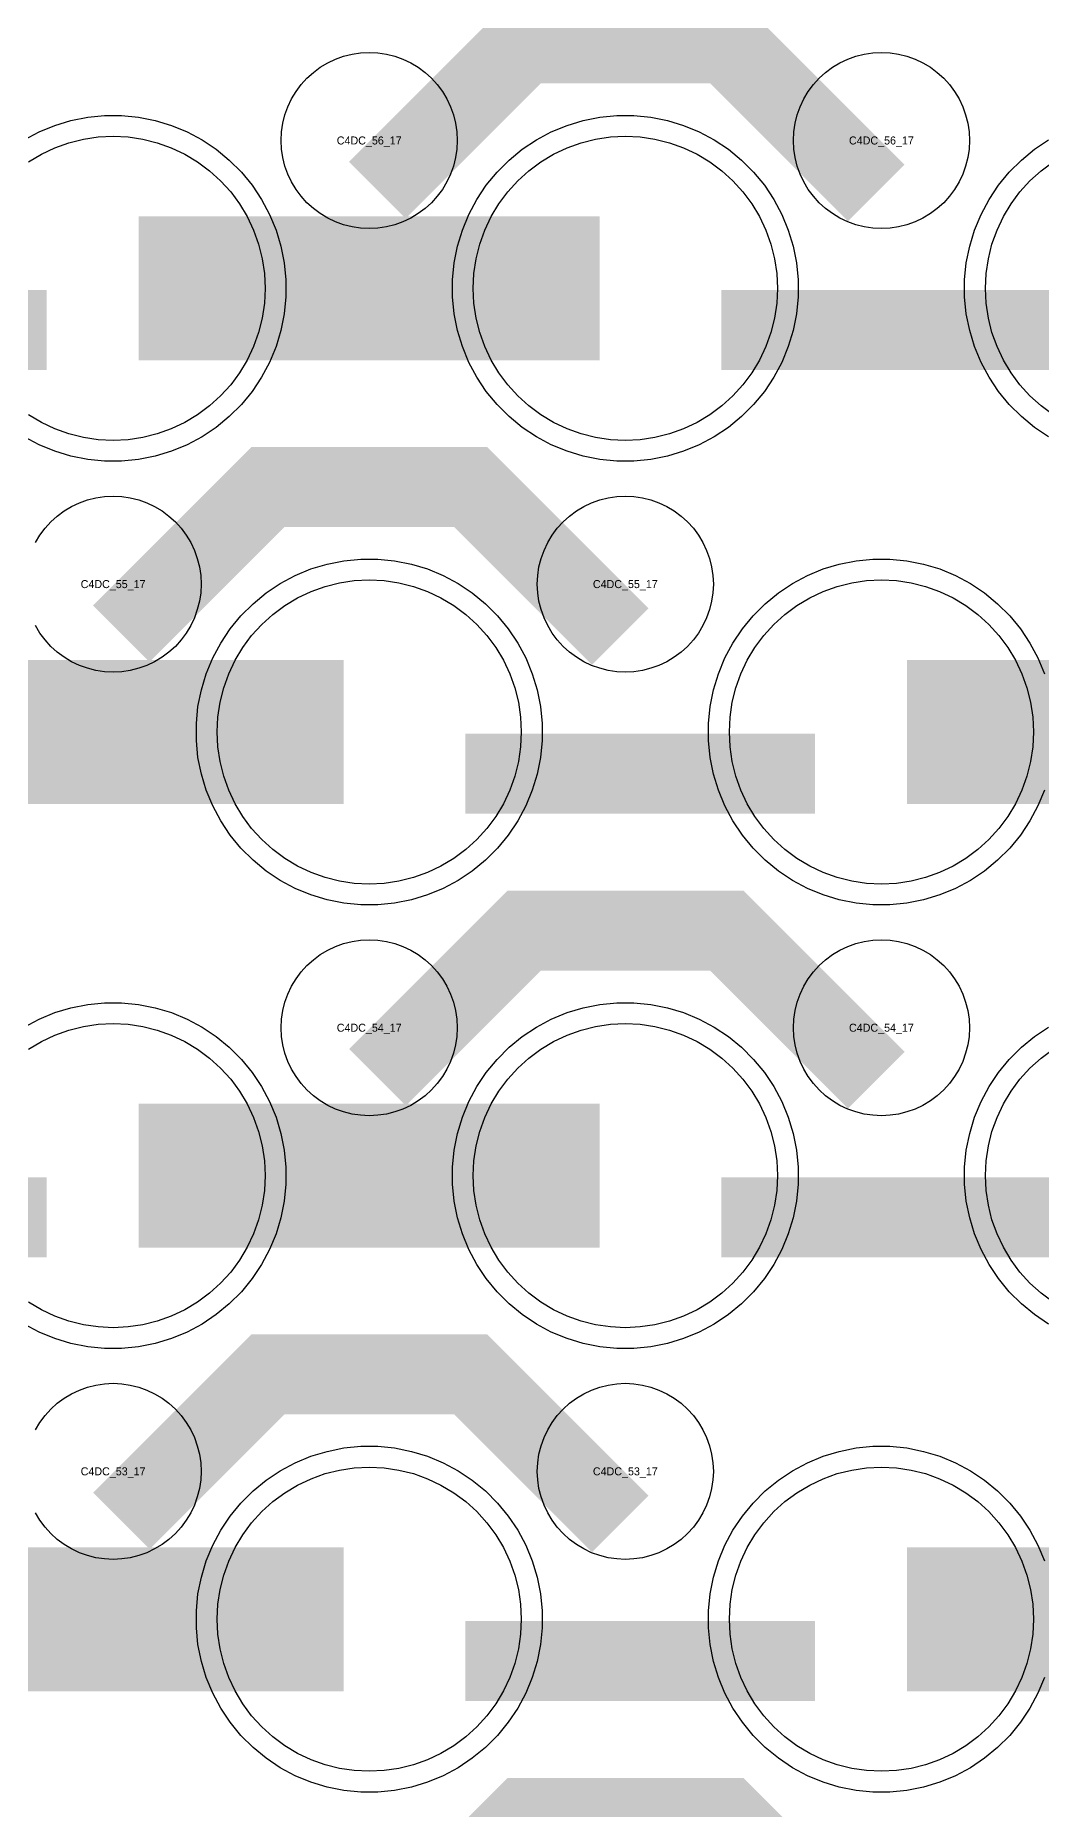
# Model space of a CAD drawing. Extents: x -11880 to 11880, y -14992 to 14992.
# Drawn here: x -6584 to -6270, y -7555 to -7001 of the extents above; entities that cross this region are included whole.
import ezdxf
from ezdxf.enums import TextEntityAlignment as Align

# ---------------------------------------------------------------- set-up
doc = ezdxf.new("R2010")
doc.units = 0
doc.header["$MEASUREMENT"] = 0
for name, color, linetype in [('GDS_775_DT_237', 138, 'CONTINUOUS'), ('RDL1_FS', 34, 'CONTINUOUS'), ('RDL_BS', 160, 'CONTINUOUS')]:
    doc.layers.add(name, color=color, linetype=linetype)

msp = doc.modelspace()

# ---------------------------------------------------------------- linework, layer by layer
at = {"layer": 'RDL1_FS', "color": 240, "true_color": 0xed1f24}
for points in [[(-6586.395, -7040.473), (-6582.395, -7038.075), (-6578.181, -7036.083), (-6573.791, -7034.511), (-6569.268, -7033.379), (-6564.657, -7032.695), (-6560, -7032.466), (-6555.343, -7032.695), (-6550.732, -7033.379), (-6546.209, -7034.511), (-6541.819, -7036.083), (-6537.605, -7038.075), (-6533.605, -7040.473), (-6529.86, -7043.251), (-6526.406, -7046.381), (-6523.276, -7049.835), (-6520.498, -7053.58), (-6518.1, -7057.58), (-6516.108, -7061.794), (-6514.536, -7066.184), (-6513.404, -7070.707), (-6512.72, -7075.318), (-6512.491, -7079.975), (-6512.72, -7084.632), (-6513.404, -7089.243), (-6514.536, -7093.766), (-6516.108, -7098.156), (-6518.1, -7102.37), (-6520.498, -7106.37), (-6523.276, -7110.115), (-6526.406, -7113.569), (-6529.86, -7116.699), (-6533.605, -7119.477), (-6537.605, -7121.875), (-6541.819, -7123.867), (-6546.209, -7125.439), (-6550.732, -7126.571), (-6555.343, -7127.255), (-6560, -7127.484), (-6564.657, -7127.255), (-6569.268, -7126.571), (-6573.791, -7125.439), (-6578.181, -7123.867), (-6582.395, -7121.875), (-6586.395, -7119.477)], [(-6266.395, -7119.477), (-6270.14, -7116.699), (-6273.594, -7113.569), (-6276.724, -7110.115), (-6279.502, -7106.37), (-6281.9, -7102.37), (-6283.892, -7098.156), (-6285.464, -7093.766), (-6286.596, -7089.243), (-6287.28, -7084.632), (-6287.509, -7079.975), (-6287.28, -7075.318), (-6286.596, -7070.707), (-6285.464, -7066.184), (-6283.892, -7061.794), (-6281.9, -7057.58), (-6279.502, -7053.58), (-6276.724, -7049.835), (-6273.594, -7046.381), (-6270.14, -7043.251), (-6266.395, -7040.473)]]:
    msp.add_lwpolyline(points, dxfattribs=at)
for points in [[(-6400, -7127.484), (-6404.657, -7127.255), (-6409.268, -7126.571), (-6413.791, -7125.439), (-6418.181, -7123.867), (-6422.395, -7121.875), (-6426.395, -7119.477), (-6430.14, -7116.699), (-6433.594, -7113.569), (-6436.724, -7110.115), (-6439.502, -7106.37), (-6441.9, -7102.37), (-6443.892, -7098.156), (-6445.464, -7093.766), (-6446.596, -7089.243), (-6447.28, -7084.632), (-6447.509, -7079.975), (-6447.28, -7075.318), (-6446.596, -7070.707), (-6445.464, -7066.184), (-6443.892, -7061.794), (-6441.9, -7057.58), (-6439.502, -7053.58), (-6436.724, -7049.835), (-6433.594, -7046.381), (-6430.14, -7043.251), (-6426.395, -7040.473), (-6422.395, -7038.075), (-6418.181, -7036.083), (-6413.791, -7034.511), (-6409.268, -7033.379), (-6404.657, -7032.695), (-6400, -7032.466), (-6395.343, -7032.695), (-6390.732, -7033.379), (-6386.209, -7034.511), (-6381.819, -7036.083), (-6377.605, -7038.075), (-6373.605, -7040.473), (-6369.86, -7043.251), (-6366.406, -7046.381), (-6363.276, -7049.835), (-6360.498, -7053.58), (-6358.1, -7057.58), (-6356.108, -7061.794), (-6354.536, -7066.184), (-6353.404, -7070.707), (-6352.72, -7075.318), (-6352.491, -7079.975), (-6352.72, -7084.632), (-6353.404, -7089.243), (-6354.536, -7093.766), (-6356.108, -7098.156), (-6358.1, -7102.37), (-6360.498, -7106.37), (-6363.276, -7110.115), (-6366.406, -7113.569), (-6369.86, -7116.699), (-6373.605, -7119.477), (-6377.605, -7121.875), (-6381.819, -7123.867), (-6386.209, -7125.439), (-6390.732, -7126.571), (-6395.343, -7127.255)], [(-6480, -7266.049), (-6484.657, -7265.82), (-6489.268, -7265.136), (-6493.791, -7264.004), (-6498.181, -7262.432), (-6502.395, -7260.44), (-6506.395, -7258.042), (-6510.14, -7255.264), (-6513.594, -7252.134), (-6516.724, -7248.68), (-6519.502, -7244.935), (-6521.9, -7240.935), (-6523.892, -7236.721), (-6525.464, -7232.331), (-6526.596, -7227.808), (-6527.28, -7223.197), (-6527.509, -7218.54), (-6527.28, -7213.883), (-6526.596, -7209.272), (-6525.464, -7204.749), (-6523.892, -7200.359), (-6521.9, -7196.145), (-6519.502, -7192.145), (-6516.724, -7188.4), (-6513.594, -7184.946), (-6510.14, -7181.816), (-6506.395, -7179.038), (-6502.395, -7176.64), (-6498.181, -7174.648), (-6493.791, -7173.076), (-6489.268, -7171.944), (-6484.657, -7171.26), (-6480, -7171.031), (-6475.343, -7171.26), (-6470.732, -7171.944), (-6466.209, -7173.076), (-6461.819, -7174.648), (-6457.605, -7176.64), (-6453.605, -7179.038), (-6449.86, -7181.816), (-6446.406, -7184.946), (-6443.276, -7188.4), (-6440.498, -7192.145), (-6438.1, -7196.145), (-6436.108, -7200.359), (-6434.536, -7204.749), (-6433.404, -7209.272), (-6432.72, -7213.883), (-6432.491, -7218.54), (-6432.72, -7223.197), (-6433.404, -7227.808), (-6434.536, -7232.331), (-6436.108, -7236.721), (-6438.1, -7240.935), (-6440.498, -7244.935), (-6443.276, -7248.68), (-6446.406, -7252.134), (-6449.86, -7255.264), (-6453.605, -7258.042), (-6457.605, -7260.44), (-6461.819, -7262.432), (-6466.209, -7264.004), (-6470.732, -7265.136), (-6475.343, -7265.82)], [(-6320, -7266.049), (-6324.657, -7265.82), (-6329.268, -7265.136), (-6333.791, -7264.004), (-6338.181, -7262.432), (-6342.395, -7260.44), (-6346.395, -7258.042), (-6350.14, -7255.264), (-6353.594, -7252.134), (-6356.724, -7248.68), (-6359.502, -7244.935), (-6361.9, -7240.935), (-6363.892, -7236.721), (-6365.464, -7232.331), (-6366.596, -7227.808), (-6367.28, -7223.197), (-6367.509, -7218.54), (-6367.28, -7213.883), (-6366.596, -7209.272), (-6365.464, -7204.749), (-6363.892, -7200.359), (-6361.9, -7196.145), (-6359.502, -7192.145), (-6356.724, -7188.4), (-6353.594, -7184.946), (-6350.14, -7181.816), (-6346.395, -7179.038), (-6342.395, -7176.64), (-6338.181, -7174.648), (-6333.791, -7173.076), (-6329.268, -7171.944), (-6324.657, -7171.26), (-6320, -7171.031), (-6315.343, -7171.26), (-6310.732, -7171.944), (-6306.209, -7173.076), (-6301.819, -7174.648), (-6297.605, -7176.64), (-6293.605, -7179.038), (-6289.86, -7181.816), (-6286.406, -7184.946), (-6283.276, -7188.4), (-6280.498, -7192.145), (-6278.1, -7196.145), (-6276.108, -7200.359), (-6274.536, -7204.749), (-6273.404, -7209.272), (-6272.72, -7213.883), (-6272.491, -7218.54), (-6272.72, -7223.197), (-6273.404, -7227.808), (-6274.536, -7232.331), (-6276.108, -7236.721), (-6278.1, -7240.935), (-6280.498, -7244.935), (-6283.276, -7248.68), (-6286.406, -7252.134), (-6289.86, -7255.264), (-6293.605, -7258.042), (-6297.605, -7260.44), (-6301.819, -7262.432), (-6306.209, -7264.004), (-6310.732, -7265.136), (-6315.343, -7265.82)]]:
    msp.add_lwpolyline(points, close=True, dxfattribs=at)
for points in [[(-6551.998, -7079.975, 45, 45, 0), (-6479.998, -7079.975, 45, 45, 0)], [(-6479.998, -7079.975, 45, 45, 0), (-6407.998, -7079.975, 45, 45, 0)], [(-6631.998, -7218.54, 45, 45, 0), (-6559.998, -7218.54, 45, 45, 0)], [(-6559.998, -7218.54, 45, 45, 0), (-6487.998, -7218.54, 45, 45, 0)], [(-6311.998, -7218.54, 45, 45, 0), (-6239.998, -7218.54, 45, 45, 0)]]:
    msp.add_lwpolyline(points, format="xyseb", dxfattribs=at)
at = {"layer": 'RDL1_FS'}
for points in [[(-6586.395, -7317.603), (-6582.395, -7315.205), (-6578.181, -7313.213), (-6573.791, -7311.641), (-6569.268, -7310.509), (-6564.657, -7309.825), (-6560, -7309.596), (-6555.343, -7309.825), (-6550.732, -7310.509), (-6546.209, -7311.641), (-6541.819, -7313.213), (-6537.605, -7315.205), (-6533.605, -7317.603), (-6529.86, -7320.381), (-6526.406, -7323.511), (-6523.276, -7326.965), (-6520.498, -7330.71), (-6518.1, -7334.71), (-6516.108, -7338.924), (-6514.536, -7343.314), (-6513.404, -7347.837), (-6512.72, -7352.448), (-6512.491, -7357.105), (-6512.72, -7361.762), (-6513.404, -7366.373), (-6514.536, -7370.896), (-6516.108, -7375.286), (-6518.1, -7379.5), (-6520.498, -7383.5), (-6523.276, -7387.245), (-6526.406, -7390.699), (-6529.86, -7393.829), (-6533.605, -7396.607), (-6537.605, -7399.005), (-6541.819, -7400.997), (-6546.209, -7402.569), (-6550.732, -7403.701), (-6555.343, -7404.385), (-6560, -7404.614), (-6564.657, -7404.385), (-6569.268, -7403.701), (-6573.791, -7402.569), (-6578.181, -7400.997), (-6582.395, -7399.005), (-6586.395, -7396.607)], [(-6266.395, -7396.607), (-6270.14, -7393.829), (-6273.594, -7390.699), (-6276.724, -7387.245), (-6279.502, -7383.5), (-6281.9, -7379.5), (-6283.892, -7375.286), (-6285.464, -7370.896), (-6286.596, -7366.373), (-6287.28, -7361.762), (-6287.509, -7357.105), (-6287.28, -7352.448), (-6286.596, -7347.837), (-6285.464, -7343.314), (-6283.892, -7338.924), (-6281.9, -7334.71), (-6279.502, -7330.71), (-6276.724, -7326.965), (-6273.594, -7323.511), (-6270.14, -7320.381), (-6266.395, -7317.603)]]:
    msp.add_lwpolyline(points, dxfattribs=at)
for points in [[(-6400, -7404.614), (-6404.657, -7404.385), (-6409.268, -7403.701), (-6413.791, -7402.569), (-6418.181, -7400.997), (-6422.395, -7399.005), (-6426.395, -7396.607), (-6430.14, -7393.829), (-6433.594, -7390.699), (-6436.724, -7387.245), (-6439.502, -7383.5), (-6441.9, -7379.5), (-6443.892, -7375.286), (-6445.464, -7370.896), (-6446.596, -7366.373), (-6447.28, -7361.762), (-6447.509, -7357.105), (-6447.28, -7352.448), (-6446.596, -7347.837), (-6445.464, -7343.314), (-6443.892, -7338.924), (-6441.9, -7334.71), (-6439.502, -7330.71), (-6436.724, -7326.965), (-6433.594, -7323.511), (-6430.14, -7320.381), (-6426.395, -7317.603), (-6422.395, -7315.205), (-6418.181, -7313.213), (-6413.791, -7311.641), (-6409.268, -7310.509), (-6404.657, -7309.825), (-6400, -7309.596), (-6395.343, -7309.825), (-6390.732, -7310.509), (-6386.209, -7311.641), (-6381.819, -7313.213), (-6377.605, -7315.205), (-6373.605, -7317.603), (-6369.86, -7320.381), (-6366.406, -7323.511), (-6363.276, -7326.965), (-6360.498, -7330.71), (-6358.1, -7334.71), (-6356.108, -7338.924), (-6354.536, -7343.314), (-6353.404, -7347.837), (-6352.72, -7352.448), (-6352.491, -7357.105), (-6352.72, -7361.762), (-6353.404, -7366.373), (-6354.536, -7370.896), (-6356.108, -7375.286), (-6358.1, -7379.5), (-6360.498, -7383.5), (-6363.276, -7387.245), (-6366.406, -7390.699), (-6369.86, -7393.829), (-6373.605, -7396.607), (-6377.605, -7399.005), (-6381.819, -7400.997), (-6386.209, -7402.569), (-6390.732, -7403.701), (-6395.343, -7404.385)], [(-6480, -7543.179), (-6484.657, -7542.95), (-6489.268, -7542.266), (-6493.791, -7541.134), (-6498.181, -7539.562), (-6502.395, -7537.57), (-6506.395, -7535.172), (-6510.14, -7532.394), (-6513.594, -7529.264), (-6516.724, -7525.81), (-6519.502, -7522.065), (-6521.9, -7518.065), (-6523.892, -7513.851), (-6525.464, -7509.461), (-6526.596, -7504.938), (-6527.28, -7500.327), (-6527.509, -7495.67), (-6527.28, -7491.013), (-6526.596, -7486.402), (-6525.464, -7481.879), (-6523.892, -7477.489), (-6521.9, -7473.275), (-6519.502, -7469.275), (-6516.724, -7465.53), (-6513.594, -7462.076), (-6510.14, -7458.946), (-6506.395, -7456.168), (-6502.395, -7453.77), (-6498.181, -7451.778), (-6493.791, -7450.206), (-6489.268, -7449.074), (-6484.657, -7448.39), (-6480, -7448.161), (-6475.343, -7448.39), (-6470.732, -7449.074), (-6466.209, -7450.206), (-6461.819, -7451.778), (-6457.605, -7453.77), (-6453.605, -7456.168), (-6449.86, -7458.946), (-6446.406, -7462.076), (-6443.276, -7465.53), (-6440.498, -7469.275), (-6438.1, -7473.275), (-6436.108, -7477.489), (-6434.536, -7481.879), (-6433.404, -7486.402), (-6432.72, -7491.013), (-6432.491, -7495.67), (-6432.72, -7500.327), (-6433.404, -7504.938), (-6434.536, -7509.461), (-6436.108, -7513.851), (-6438.1, -7518.065), (-6440.498, -7522.065), (-6443.276, -7525.81), (-6446.406, -7529.264), (-6449.86, -7532.394), (-6453.605, -7535.172), (-6457.605, -7537.57), (-6461.819, -7539.562), (-6466.209, -7541.134), (-6470.732, -7542.266), (-6475.343, -7542.95)], [(-6320, -7543.179), (-6324.657, -7542.95), (-6329.268, -7542.266), (-6333.791, -7541.134), (-6338.181, -7539.562), (-6342.395, -7537.57), (-6346.395, -7535.172), (-6350.14, -7532.394), (-6353.594, -7529.264), (-6356.724, -7525.81), (-6359.502, -7522.065), (-6361.9, -7518.065), (-6363.892, -7513.851), (-6365.464, -7509.461), (-6366.596, -7504.938), (-6367.28, -7500.327), (-6367.509, -7495.67), (-6367.28, -7491.013), (-6366.596, -7486.402), (-6365.464, -7481.879), (-6363.892, -7477.489), (-6361.9, -7473.275), (-6359.502, -7469.275), (-6356.724, -7465.53), (-6353.594, -7462.076), (-6350.14, -7458.946), (-6346.395, -7456.168), (-6342.395, -7453.77), (-6338.181, -7451.778), (-6333.791, -7450.206), (-6329.268, -7449.074), (-6324.657, -7448.39), (-6320, -7448.161), (-6315.343, -7448.39), (-6310.732, -7449.074), (-6306.209, -7450.206), (-6301.819, -7451.778), (-6297.605, -7453.77), (-6293.605, -7456.168), (-6289.86, -7458.946), (-6286.406, -7462.076), (-6283.276, -7465.53), (-6280.498, -7469.275), (-6278.1, -7473.275), (-6276.108, -7477.489), (-6274.536, -7481.879), (-6273.404, -7486.402), (-6272.72, -7491.013), (-6272.491, -7495.67), (-6272.72, -7500.327), (-6273.404, -7504.938), (-6274.536, -7509.461), (-6276.108, -7513.851), (-6278.1, -7518.065), (-6280.498, -7522.065), (-6283.276, -7525.81), (-6286.406, -7529.264), (-6289.86, -7532.394), (-6293.605, -7535.172), (-6297.605, -7537.57), (-6301.819, -7539.562), (-6306.209, -7541.134), (-6310.732, -7542.266), (-6315.343, -7542.95)]]:
    msp.add_lwpolyline(points, close=True, dxfattribs=at)
for points in [[(-6551.998, -7357.105, 45, 45, 0), (-6479.998, -7357.105, 45, 45, 0)], [(-6479.998, -7357.105, 45, 45, 0), (-6407.998, -7357.105, 45, 45, 0)], [(-6631.998, -7495.67, 45, 45, 0), (-6559.998, -7495.67, 45, 45, 0)], [(-6559.998, -7495.67, 45, 45, 0), (-6487.998, -7495.67, 45, 45, 0)], [(-6311.998, -7495.67, 45, 45, 0), (-6239.998, -7495.67, 45, 45, 0)]]:
    msp.add_lwpolyline(points, format="xyseb", dxfattribs=at)
at = {"layer": 'RDL_BS'}
for points in [[(-6477.438, -7049.289, 25, 25, 0), (-6431.623, -7003.474, 25, 25, 0), (-6398.07, -7003.474, 25, 25, 0)], [(-6321.599, -7050.188, 25, 25, 0), (-6368.313, -7003.474, 25, 25, 0), (-6398.071, -7003.474, 25, 25, 0)], [(-6557.438, -7187.854, 25, 25, 0), (-6511.623, -7142.039, 25, 25, 0), (-6478.07, -7142.039, 25, 25, 0)], [(-6401.599, -7188.753, 25, 25, 0), (-6448.313, -7142.039, 25, 25, 0), (-6478.071, -7142.039, 25, 25, 0)], [(-6477.438, -7326.419, 25, 25, 0), (-6431.623, -7280.604, 25, 25, 0), (-6398.07, -7280.604, 25, 25, 0)], [(-6321.599, -7327.318, 25, 25, 0), (-6368.313, -7280.604, 25, 25, 0), (-6398.071, -7280.604, 25, 25, 0)], [(-6689.984, -7370.118, 25, 25, 0), (-6580.719, -7370.118, 25, 25, 0)], [(-6369.984, -7370.118, 25, 25, 0), (-6260.719, -7370.118, 25, 25, 0)], [(-6557.438, -7464.984, 25, 25, 0), (-6511.623, -7419.169, 25, 25, 0), (-6478.07, -7419.169, 25, 25, 0)], [(-6401.599, -7465.883, 25, 25, 0), (-6448.313, -7419.169, 25, 25, 0), (-6478.071, -7419.169, 25, 25, 0)], [(-6449.984, -7508.683, 25, 25, 0), (-6340.719, -7508.683, 25, 25, 0)], [(-6477.438, -7603.549, 25, 25, 0), (-6431.623, -7557.734, 25, 25, 0), (-6398.07, -7557.734, 25, 25, 0)], [(-6321.599, -7604.448, 25, 25, 0), (-6368.313, -7557.734, 25, 25, 0), (-6398.071, -7557.734, 25, 25, 0)]]:
    msp.add_lwpolyline(points, format="xyseb", dxfattribs=at)
for points in [[(-6480, -7061.281), (-6482.693, -7061.149), (-6485.365, -7060.753), (-6487.984, -7060.096), (-6490.519, -7059.189), (-6492.956, -7058.037), (-6495.28, -7056.644), (-6497.443, -7055.041), (-6499.442, -7053.229), (-6501.254, -7051.23), (-6502.857, -7049.067), (-6504.25, -7046.743), (-6505.402, -7044.306), (-6506.309, -7041.771), (-6506.966, -7039.152), (-6507.362, -7036.48), (-6507.494, -7033.787), (-6507.362, -7031.094), (-6506.966, -7028.422), (-6506.309, -7025.803), (-6505.402, -7023.268), (-6504.25, -7020.831), (-6502.857, -7018.507), (-6501.254, -7016.344), (-6499.442, -7014.345), (-6497.443, -7012.533), (-6495.28, -7010.93), (-6492.956, -7009.537), (-6490.519, -7008.385), (-6487.984, -7007.478), (-6485.365, -7006.821), (-6482.693, -7006.425), (-6480, -7006.293), (-6477.307, -7006.425), (-6474.635, -7006.821), (-6472.016, -7007.478), (-6469.481, -7008.385), (-6467.044, -7009.537), (-6464.72, -7010.93), (-6462.557, -7012.533), (-6460.558, -7014.345), (-6458.746, -7016.344), (-6457.143, -7018.507), (-6455.75, -7020.831), (-6454.598, -7023.268), (-6453.691, -7025.803), (-6453.034, -7028.422), (-6452.638, -7031.094), (-6452.506, -7033.787), (-6452.638, -7036.48), (-6453.034, -7039.152), (-6453.691, -7041.771), (-6454.598, -7044.306), (-6455.75, -7046.743), (-6457.143, -7049.067), (-6458.746, -7051.23), (-6460.558, -7053.229), (-6462.557, -7055.041), (-6464.72, -7056.644), (-6467.044, -7058.037), (-6469.481, -7059.189), (-6472.016, -7060.096), (-6474.635, -7060.753), (-6477.307, -7061.149)], [(-6320, -7061.281), (-6322.693, -7061.149), (-6325.365, -7060.753), (-6327.984, -7060.096), (-6330.519, -7059.189), (-6332.956, -7058.037), (-6335.28, -7056.644), (-6337.443, -7055.041), (-6339.442, -7053.229), (-6341.254, -7051.23), (-6342.857, -7049.067), (-6344.25, -7046.743), (-6345.402, -7044.306), (-6346.309, -7041.771), (-6346.966, -7039.152), (-6347.362, -7036.48), (-6347.494, -7033.787), (-6347.362, -7031.094), (-6346.966, -7028.422), (-6346.309, -7025.803), (-6345.402, -7023.268), (-6344.25, -7020.831), (-6342.857, -7018.507), (-6341.254, -7016.344), (-6339.442, -7014.345), (-6337.443, -7012.533), (-6335.28, -7010.93), (-6332.956, -7009.537), (-6330.519, -7008.385), (-6327.984, -7007.478), (-6325.365, -7006.821), (-6322.693, -7006.425), (-6320, -7006.293), (-6317.307, -7006.425), (-6314.635, -7006.821), (-6312.016, -7007.478), (-6309.481, -7008.385), (-6307.044, -7009.537), (-6304.72, -7010.93), (-6302.557, -7012.533), (-6300.558, -7014.345), (-6298.746, -7016.344), (-6297.143, -7018.507), (-6295.75, -7020.831), (-6294.598, -7023.268), (-6293.691, -7025.803), (-6293.034, -7028.422), (-6292.638, -7031.094), (-6292.506, -7033.787), (-6292.638, -7036.48), (-6293.034, -7039.152), (-6293.691, -7041.771), (-6294.598, -7044.306), (-6295.75, -7046.743), (-6297.143, -7049.067), (-6298.746, -7051.23), (-6300.558, -7053.229), (-6302.557, -7055.041), (-6304.72, -7056.644), (-6307.044, -7058.037), (-6309.481, -7059.189), (-6312.016, -7060.096), (-6314.635, -7060.753), (-6317.307, -7061.149)], [(-6400, -7199.846), (-6402.693, -7199.714), (-6405.365, -7199.318), (-6407.984, -7198.661), (-6410.519, -7197.754), (-6412.956, -7196.602), (-6415.28, -7195.209), (-6417.443, -7193.606), (-6419.442, -7191.794), (-6421.254, -7189.795), (-6422.857, -7187.632), (-6424.25, -7185.308), (-6425.402, -7182.871), (-6426.309, -7180.336), (-6426.966, -7177.717), (-6427.362, -7175.045), (-6427.494, -7172.352), (-6427.362, -7169.659), (-6426.966, -7166.987), (-6426.309, -7164.368), (-6425.402, -7161.833), (-6424.25, -7159.396), (-6422.857, -7157.072), (-6421.254, -7154.909), (-6419.442, -7152.91), (-6417.443, -7151.098), (-6415.28, -7149.495), (-6412.956, -7148.102), (-6410.519, -7146.95), (-6407.984, -7146.043), (-6405.365, -7145.386), (-6402.693, -7144.99), (-6400, -7144.858), (-6397.307, -7144.99), (-6394.635, -7145.386), (-6392.016, -7146.043), (-6389.481, -7146.95), (-6387.044, -7148.102), (-6384.72, -7149.495), (-6382.557, -7151.098), (-6380.558, -7152.91), (-6378.746, -7154.909), (-6377.143, -7157.072), (-6375.75, -7159.396), (-6374.598, -7161.833), (-6373.691, -7164.368), (-6373.034, -7166.987), (-6372.638, -7169.659), (-6372.506, -7172.352), (-6372.638, -7175.045), (-6373.034, -7177.717), (-6373.691, -7180.336), (-6374.598, -7182.871), (-6375.75, -7185.308), (-6377.143, -7187.632), (-6378.746, -7189.795), (-6380.558, -7191.794), (-6382.557, -7193.606), (-6384.72, -7195.209), (-6387.044, -7196.602), (-6389.481, -7197.754), (-6392.016, -7198.661), (-6394.635, -7199.318), (-6397.307, -7199.714)], [(-6480, -7338.411), (-6482.693, -7338.279), (-6485.365, -7337.883), (-6487.984, -7337.226), (-6490.519, -7336.319), (-6492.956, -7335.167), (-6495.28, -7333.774), (-6497.443, -7332.171), (-6499.442, -7330.359), (-6501.254, -7328.36), (-6502.857, -7326.197), (-6504.25, -7323.873), (-6505.402, -7321.436), (-6506.309, -7318.901), (-6506.966, -7316.282), (-6507.362, -7313.61), (-6507.494, -7310.917), (-6507.362, -7308.224), (-6506.966, -7305.552), (-6506.309, -7302.933), (-6505.402, -7300.398), (-6504.25, -7297.961), (-6502.857, -7295.637), (-6501.254, -7293.474), (-6499.442, -7291.475), (-6497.443, -7289.663), (-6495.28, -7288.06), (-6492.956, -7286.667), (-6490.519, -7285.515), (-6487.984, -7284.608), (-6485.365, -7283.951), (-6482.693, -7283.555), (-6480, -7283.423), (-6477.307, -7283.555), (-6474.635, -7283.951), (-6472.016, -7284.608), (-6469.481, -7285.515), (-6467.044, -7286.667), (-6464.72, -7288.06), (-6462.557, -7289.663), (-6460.558, -7291.475), (-6458.746, -7293.474), (-6457.143, -7295.637), (-6455.75, -7297.961), (-6454.598, -7300.398), (-6453.691, -7302.933), (-6453.034, -7305.552), (-6452.638, -7308.224), (-6452.506, -7310.917), (-6452.638, -7313.61), (-6453.034, -7316.282), (-6453.691, -7318.901), (-6454.598, -7321.436), (-6455.75, -7323.873), (-6457.143, -7326.197), (-6458.746, -7328.36), (-6460.558, -7330.359), (-6462.557, -7332.171), (-6464.72, -7333.774), (-6467.044, -7335.167), (-6469.481, -7336.319), (-6472.016, -7337.226), (-6474.635, -7337.883), (-6477.307, -7338.279)], [(-6320, -7338.411), (-6322.693, -7338.279), (-6325.365, -7337.883), (-6327.984, -7337.226), (-6330.519, -7336.319), (-6332.956, -7335.167), (-6335.28, -7333.774), (-6337.443, -7332.171), (-6339.442, -7330.359), (-6341.254, -7328.36), (-6342.857, -7326.197), (-6344.25, -7323.873), (-6345.402, -7321.436), (-6346.309, -7318.901), (-6346.966, -7316.282), (-6347.362, -7313.61), (-6347.494, -7310.917), (-6347.362, -7308.224), (-6346.966, -7305.552), (-6346.309, -7302.933), (-6345.402, -7300.398), (-6344.25, -7297.961), (-6342.857, -7295.637), (-6341.254, -7293.474), (-6339.442, -7291.475), (-6337.443, -7289.663), (-6335.28, -7288.06), (-6332.956, -7286.667), (-6330.519, -7285.515), (-6327.984, -7284.608), (-6325.365, -7283.951), (-6322.693, -7283.555), (-6320, -7283.423), (-6317.307, -7283.555), (-6314.635, -7283.951), (-6312.016, -7284.608), (-6309.481, -7285.515), (-6307.044, -7286.667), (-6304.72, -7288.06), (-6302.557, -7289.663), (-6300.558, -7291.475), (-6298.746, -7293.474), (-6297.143, -7295.637), (-6295.75, -7297.961), (-6294.598, -7300.398), (-6293.691, -7302.933), (-6293.034, -7305.552), (-6292.638, -7308.224), (-6292.506, -7310.917), (-6292.638, -7313.61), (-6293.034, -7316.282), (-6293.691, -7318.901), (-6294.598, -7321.436), (-6295.75, -7323.873), (-6297.143, -7326.197), (-6298.746, -7328.36), (-6300.558, -7330.359), (-6302.557, -7332.171), (-6304.72, -7333.774), (-6307.044, -7335.167), (-6309.481, -7336.319), (-6312.016, -7337.226), (-6314.635, -7337.883), (-6317.307, -7338.279)], [(-6402.644, -7411.105), (-6407.938, -7410.588), (-6413.165, -7409.542), (-6418.205, -7408.011), (-6423.115, -7405.98), (-6427.777, -7403.488), (-6432.191, -7400.541), (-6436.292, -7397.179), (-6440.074, -7393.397), (-6443.436, -7389.296), (-6446.383, -7384.882), (-6448.875, -7380.22), (-6450.906, -7375.31), (-6452.437, -7370.27), (-6453.483, -7365.043), (-6454, -7359.749), (-6454, -7354.461), (-6453.483, -7349.167), (-6452.437, -7343.94), (-6450.906, -7338.9), (-6448.875, -7333.99), (-6446.383, -7329.328), (-6443.436, -7324.914), (-6440.074, -7320.813), (-6436.292, -7317.031), (-6432.191, -7313.669), (-6427.777, -7310.722), (-6423.115, -7308.23), (-6418.205, -7306.199), (-6413.165, -7304.668), (-6407.938, -7303.622), (-6402.644, -7303.105), (-6397.356, -7303.105), (-6392.062, -7303.622), (-6386.835, -7304.668), (-6381.795, -7306.199), (-6376.885, -7308.23), (-6372.223, -7310.722), (-6367.809, -7313.669), (-6363.708, -7317.031), (-6359.926, -7320.813), (-6356.564, -7324.914), (-6353.617, -7329.328), (-6351.125, -7333.99), (-6349.094, -7338.9), (-6347.563, -7343.94), (-6346.517, -7349.167), (-6346, -7354.461), (-6346, -7359.749), (-6346.517, -7365.043), (-6347.563, -7370.27), (-6349.094, -7375.31), (-6351.125, -7380.22), (-6353.617, -7384.882), (-6356.564, -7389.296), (-6359.926, -7393.397), (-6363.708, -7397.179), (-6367.809, -7400.541), (-6372.223, -7403.488), (-6376.885, -7405.98), (-6381.795, -7408.011), (-6386.835, -7409.542), (-6392.062, -7410.588), (-6397.356, -7411.105)], [(-6400, -7476.976), (-6402.693, -7476.844), (-6405.365, -7476.448), (-6407.984, -7475.791), (-6410.519, -7474.884), (-6412.956, -7473.732), (-6415.28, -7472.339), (-6417.443, -7470.736), (-6419.442, -7468.924), (-6421.254, -7466.925), (-6422.857, -7464.762), (-6424.25, -7462.438), (-6425.402, -7460.001), (-6426.309, -7457.466), (-6426.966, -7454.847), (-6427.362, -7452.175), (-6427.494, -7449.482), (-6427.362, -7446.789), (-6426.966, -7444.117), (-6426.309, -7441.498), (-6425.402, -7438.963), (-6424.25, -7436.526), (-6422.857, -7434.202), (-6421.254, -7432.039), (-6419.442, -7430.04), (-6417.443, -7428.228), (-6415.28, -7426.625), (-6412.956, -7425.232), (-6410.519, -7424.08), (-6407.984, -7423.173), (-6405.365, -7422.516), (-6402.693, -7422.12), (-6400, -7421.988), (-6397.307, -7422.12), (-6394.635, -7422.516), (-6392.016, -7423.173), (-6389.481, -7424.08), (-6387.044, -7425.232), (-6384.72, -7426.625), (-6382.557, -7428.228), (-6380.558, -7430.04), (-6378.746, -7432.039), (-6377.143, -7434.202), (-6375.75, -7436.526), (-6374.598, -7438.963), (-6373.691, -7441.498), (-6373.034, -7444.117), (-6372.638, -7446.789), (-6372.506, -7449.482), (-6372.638, -7452.175), (-6373.034, -7454.847), (-6373.691, -7457.466), (-6374.598, -7460.001), (-6375.75, -7462.438), (-6377.143, -7464.762), (-6378.746, -7466.925), (-6380.558, -7468.924), (-6382.557, -7470.736), (-6384.72, -7472.339), (-6387.044, -7473.732), (-6389.481, -7474.884), (-6392.016, -7475.791), (-6394.635, -7476.448), (-6397.307, -7476.844)], [(-6482.644, -7549.67), (-6487.938, -7549.153), (-6493.165, -7548.107), (-6498.205, -7546.576), (-6503.115, -7544.545), (-6507.777, -7542.053), (-6512.191, -7539.106), (-6516.292, -7535.744), (-6520.074, -7531.962), (-6523.436, -7527.861), (-6526.383, -7523.447), (-6528.875, -7518.785), (-6530.906, -7513.875), (-6532.437, -7508.835), (-6533.483, -7503.608), (-6534, -7498.314), (-6534, -7493.026), (-6533.483, -7487.732), (-6532.437, -7482.505), (-6530.906, -7477.465), (-6528.875, -7472.555), (-6526.383, -7467.893), (-6523.436, -7463.479), (-6520.074, -7459.378), (-6516.292, -7455.596), (-6512.191, -7452.234), (-6507.777, -7449.287), (-6503.115, -7446.795), (-6498.205, -7444.764), (-6493.165, -7443.233), (-6487.938, -7442.187), (-6482.644, -7441.67), (-6477.356, -7441.67), (-6472.062, -7442.187), (-6466.835, -7443.233), (-6461.795, -7444.764), (-6456.885, -7446.795), (-6452.223, -7449.287), (-6447.809, -7452.234), (-6443.708, -7455.596), (-6439.926, -7459.378), (-6436.564, -7463.479), (-6433.617, -7467.893), (-6431.125, -7472.555), (-6429.094, -7477.465), (-6427.563, -7482.505), (-6426.517, -7487.732), (-6426, -7493.026), (-6426, -7498.314), (-6426.517, -7503.608), (-6427.563, -7508.835), (-6429.094, -7513.875), (-6431.125, -7518.785), (-6433.617, -7523.447), (-6436.564, -7527.861), (-6439.926, -7531.962), (-6443.708, -7535.744), (-6447.809, -7539.106), (-6452.223, -7542.053), (-6456.885, -7544.545), (-6461.795, -7546.576), (-6466.835, -7548.107), (-6472.062, -7549.153), (-6477.356, -7549.67)]]:
    msp.add_lwpolyline(points, close=True, dxfattribs=at)
at = {"layer": 'RDL_BS', "color": 240, "true_color": 0xed1f24}
for points in [[(-6587.777, -7033.592), (-6583.115, -7031.1), (-6578.205, -7029.069), (-6573.165, -7027.538), (-6567.938, -7026.492), (-6562.644, -7025.975), (-6557.356, -7025.975), (-6552.062, -7026.492), (-6546.835, -7027.538), (-6541.795, -7029.069), (-6536.885, -7031.1), (-6532.223, -7033.592), (-6527.809, -7036.539), (-6523.708, -7039.901), (-6519.926, -7043.683), (-6516.564, -7047.784), (-6513.617, -7052.198), (-6511.125, -7056.86), (-6509.094, -7061.77), (-6507.563, -7066.81), (-6506.517, -7072.037), (-6506, -7077.331), (-6506, -7082.619), (-6506.517, -7087.913), (-6507.563, -7093.14), (-6509.094, -7098.18), (-6511.125, -7103.09), (-6513.617, -7107.752), (-6516.564, -7112.166), (-6519.926, -7116.267), (-6523.708, -7120.049), (-6527.809, -7123.411), (-6532.223, -7126.358), (-6536.885, -7128.85), (-6541.795, -7130.881), (-6546.835, -7132.412), (-6552.062, -7133.458), (-6557.356, -7133.975), (-6562.644, -7133.975), (-6567.938, -7133.458), (-6573.165, -7132.412), (-6578.205, -7130.881), (-6583.115, -7128.85), (-6587.777, -7126.358)], [(-6267.777, -7126.358), (-6272.191, -7123.411), (-6276.292, -7120.049), (-6280.074, -7116.267), (-6283.436, -7112.166), (-6286.383, -7107.752), (-6288.875, -7103.09), (-6290.906, -7098.18), (-6292.437, -7093.14), (-6293.483, -7087.913), (-6294, -7082.619), (-6294, -7077.331), (-6293.483, -7072.037), (-6292.437, -7066.81), (-6290.906, -7061.77), (-6288.875, -7056.86), (-6286.383, -7052.198), (-6283.436, -7047.784), (-6280.074, -7043.683), (-6276.292, -7039.901), (-6272.191, -7036.539), (-6267.777, -7033.592)], [(-6269.094, -7236.745), (-6271.125, -7241.655), (-6273.617, -7246.317), (-6276.564, -7250.731), (-6279.926, -7254.832), (-6283.708, -7258.614), (-6287.809, -7261.976), (-6292.223, -7264.923), (-6296.885, -7267.415), (-6301.795, -7269.446), (-6306.835, -7270.977), (-6312.062, -7272.023), (-6317.356, -7272.54), (-6322.644, -7272.54), (-6327.938, -7272.023), (-6333.165, -7270.977), (-6338.205, -7269.446), (-6343.115, -7267.415), (-6347.777, -7264.923), (-6352.191, -7261.976), (-6356.292, -7258.614), (-6360.074, -7254.832), (-6363.436, -7250.731), (-6366.383, -7246.317), (-6368.875, -7241.655), (-6370.906, -7236.745), (-6372.437, -7231.705), (-6373.483, -7226.478), (-6374, -7221.184), (-6374, -7215.896), (-6373.483, -7210.602), (-6372.437, -7205.375), (-6370.906, -7200.335), (-6368.875, -7195.425), (-6366.383, -7190.763), (-6363.436, -7186.349), (-6360.074, -7182.248), (-6356.292, -7178.466), (-6352.191, -7175.104), (-6347.777, -7172.157), (-6343.115, -7169.665), (-6338.205, -7167.634), (-6333.165, -7166.103), (-6327.938, -7165.057), (-6322.644, -7164.54), (-6317.356, -7164.54), (-6312.062, -7165.057), (-6306.835, -7166.103), (-6301.795, -7167.634), (-6296.885, -7169.665), (-6292.223, -7172.157), (-6287.809, -7175.104), (-6283.708, -7178.466), (-6279.926, -7182.248), (-6276.564, -7186.349), (-6273.617, -7190.763), (-6271.125, -7195.425), (-6269.094, -7200.335)]]:
    msp.add_lwpolyline(points, dxfattribs=at)
for points in [[(-6402.644, -7133.975), (-6407.938, -7133.458), (-6413.165, -7132.412), (-6418.205, -7130.881), (-6423.115, -7128.85), (-6427.777, -7126.358), (-6432.191, -7123.411), (-6436.292, -7120.049), (-6440.074, -7116.267), (-6443.436, -7112.166), (-6446.383, -7107.752), (-6448.875, -7103.09), (-6450.906, -7098.18), (-6452.437, -7093.14), (-6453.483, -7087.913), (-6454, -7082.619), (-6454, -7077.331), (-6453.483, -7072.037), (-6452.437, -7066.81), (-6450.906, -7061.77), (-6448.875, -7056.86), (-6446.383, -7052.198), (-6443.436, -7047.784), (-6440.074, -7043.683), (-6436.292, -7039.901), (-6432.191, -7036.539), (-6427.777, -7033.592), (-6423.115, -7031.1), (-6418.205, -7029.069), (-6413.165, -7027.538), (-6407.938, -7026.492), (-6402.644, -7025.975), (-6397.356, -7025.975), (-6392.062, -7026.492), (-6386.835, -7027.538), (-6381.795, -7029.069), (-6376.885, -7031.1), (-6372.223, -7033.592), (-6367.809, -7036.539), (-6363.708, -7039.901), (-6359.926, -7043.683), (-6356.564, -7047.784), (-6353.617, -7052.198), (-6351.125, -7056.86), (-6349.094, -7061.77), (-6347.563, -7066.81), (-6346.517, -7072.037), (-6346, -7077.331), (-6346, -7082.619), (-6346.517, -7087.913), (-6347.563, -7093.14), (-6349.094, -7098.18), (-6351.125, -7103.09), (-6353.617, -7107.752), (-6356.564, -7112.166), (-6359.926, -7116.267), (-6363.708, -7120.049), (-6367.809, -7123.411), (-6372.223, -7126.358), (-6376.885, -7128.85), (-6381.795, -7130.881), (-6386.835, -7132.412), (-6392.062, -7133.458), (-6397.356, -7133.975)], [(-6482.644, -7272.54), (-6487.938, -7272.023), (-6493.165, -7270.977), (-6498.205, -7269.446), (-6503.115, -7267.415), (-6507.777, -7264.923), (-6512.191, -7261.976), (-6516.292, -7258.614), (-6520.074, -7254.832), (-6523.436, -7250.731), (-6526.383, -7246.317), (-6528.875, -7241.655), (-6530.906, -7236.745), (-6532.437, -7231.705), (-6533.483, -7226.478), (-6534, -7221.184), (-6534, -7215.896), (-6533.483, -7210.602), (-6532.437, -7205.375), (-6530.906, -7200.335), (-6528.875, -7195.425), (-6526.383, -7190.763), (-6523.436, -7186.349), (-6520.074, -7182.248), (-6516.292, -7178.466), (-6512.191, -7175.104), (-6507.777, -7172.157), (-6503.115, -7169.665), (-6498.205, -7167.634), (-6493.165, -7166.103), (-6487.938, -7165.057), (-6482.644, -7164.54), (-6477.356, -7164.54), (-6472.062, -7165.057), (-6466.835, -7166.103), (-6461.795, -7167.634), (-6456.885, -7169.665), (-6452.223, -7172.157), (-6447.809, -7175.104), (-6443.708, -7178.466), (-6439.926, -7182.248), (-6436.564, -7186.349), (-6433.617, -7190.763), (-6431.125, -7195.425), (-6429.094, -7200.335), (-6427.563, -7205.375), (-6426.517, -7210.602), (-6426, -7215.896), (-6426, -7221.184), (-6426.517, -7226.478), (-6427.563, -7231.705), (-6429.094, -7236.745), (-6431.125, -7241.655), (-6433.617, -7246.317), (-6436.564, -7250.731), (-6439.926, -7254.832), (-6443.708, -7258.614), (-6447.809, -7261.976), (-6452.223, -7264.923), (-6456.885, -7267.415), (-6461.795, -7269.446), (-6466.835, -7270.977), (-6472.062, -7272.023), (-6477.356, -7272.54)]]:
    msp.add_lwpolyline(points, close=True, dxfattribs=at)
for points in [[(-6689.984, -7092.988, 25, 25, 0), (-6580.719, -7092.988, 25, 25, 0)], [(-6369.984, -7092.988, 25, 25, 0), (-6260.719, -7092.988, 25, 25, 0)], [(-6449.984, -7231.553, 25, 25, 0), (-6340.719, -7231.553, 25, 25, 0)]]:
    msp.add_lwpolyline(points, format="xyseb", dxfattribs=at)
at = {"layer": 'RDL_BS'}
for points in [[(-6584.25, -7159.396), (-6582.857, -7157.072), (-6581.254, -7154.909), (-6579.442, -7152.91), (-6577.443, -7151.098), (-6575.28, -7149.495), (-6572.956, -7148.102), (-6570.519, -7146.95), (-6567.984, -7146.043), (-6565.365, -7145.386), (-6562.693, -7144.99), (-6560, -7144.858), (-6557.307, -7144.99), (-6554.635, -7145.386), (-6552.016, -7146.043), (-6549.481, -7146.95), (-6547.044, -7148.102), (-6544.72, -7149.495), (-6542.557, -7151.098), (-6540.558, -7152.91), (-6538.746, -7154.909), (-6537.143, -7157.072), (-6535.75, -7159.396), (-6534.598, -7161.833), (-6533.691, -7164.368), (-6533.034, -7166.987), (-6532.638, -7169.659), (-6532.506, -7172.352), (-6532.638, -7175.045), (-6533.034, -7177.717), (-6533.691, -7180.336), (-6534.598, -7182.871), (-6535.75, -7185.308), (-6537.143, -7187.632), (-6538.746, -7189.795), (-6540.558, -7191.794), (-6542.557, -7193.606), (-6544.72, -7195.209), (-6547.044, -7196.602), (-6549.481, -7197.754), (-6552.016, -7198.661), (-6554.635, -7199.318), (-6557.307, -7199.714), (-6560, -7199.846), (-6562.693, -7199.714), (-6565.365, -7199.318), (-6567.984, -7198.661), (-6570.519, -7197.754), (-6572.956, -7196.602), (-6575.28, -7195.209), (-6577.443, -7193.606), (-6579.442, -7191.794), (-6581.254, -7189.795), (-6582.857, -7187.632), (-6584.25, -7185.308)], [(-6587.777, -7310.722), (-6583.115, -7308.23), (-6578.205, -7306.199), (-6573.165, -7304.668), (-6567.938, -7303.622), (-6562.644, -7303.105), (-6557.356, -7303.105), (-6552.062, -7303.622), (-6546.835, -7304.668), (-6541.795, -7306.199), (-6536.885, -7308.23), (-6532.223, -7310.722), (-6527.809, -7313.669), (-6523.708, -7317.031), (-6519.926, -7320.813), (-6516.564, -7324.914), (-6513.617, -7329.328), (-6511.125, -7333.99), (-6509.094, -7338.9), (-6507.563, -7343.94), (-6506.517, -7349.167), (-6506, -7354.461), (-6506, -7359.749), (-6506.517, -7365.043), (-6507.563, -7370.27), (-6509.094, -7375.31), (-6511.125, -7380.22), (-6513.617, -7384.882), (-6516.564, -7389.296), (-6519.926, -7393.397), (-6523.708, -7397.179), (-6527.809, -7400.541), (-6532.223, -7403.488), (-6536.885, -7405.98), (-6541.795, -7408.011), (-6546.835, -7409.542), (-6552.062, -7410.588), (-6557.356, -7411.105), (-6562.644, -7411.105), (-6567.938, -7410.588), (-6573.165, -7409.542), (-6578.205, -7408.011), (-6583.115, -7405.98), (-6587.777, -7403.488)], [(-6267.777, -7403.488), (-6272.191, -7400.541), (-6276.292, -7397.179), (-6280.074, -7393.397), (-6283.436, -7389.296), (-6286.383, -7384.882), (-6288.875, -7380.22), (-6290.906, -7375.31), (-6292.437, -7370.27), (-6293.483, -7365.043), (-6294, -7359.749), (-6294, -7354.461), (-6293.483, -7349.167), (-6292.437, -7343.94), (-6290.906, -7338.9), (-6288.875, -7333.99), (-6286.383, -7329.328), (-6283.436, -7324.914), (-6280.074, -7320.813), (-6276.292, -7317.031), (-6272.191, -7313.669), (-6267.777, -7310.722)], [(-6584.25, -7436.526), (-6582.857, -7434.202), (-6581.254, -7432.039), (-6579.442, -7430.04), (-6577.443, -7428.228), (-6575.28, -7426.625), (-6572.956, -7425.232), (-6570.519, -7424.08), (-6567.984, -7423.173), (-6565.365, -7422.516), (-6562.693, -7422.12), (-6560, -7421.988), (-6557.307, -7422.12), (-6554.635, -7422.516), (-6552.016, -7423.173), (-6549.481, -7424.08), (-6547.044, -7425.232), (-6544.72, -7426.625), (-6542.557, -7428.228), (-6540.558, -7430.04), (-6538.746, -7432.039), (-6537.143, -7434.202), (-6535.75, -7436.526), (-6534.598, -7438.963), (-6533.691, -7441.498), (-6533.034, -7444.117), (-6532.638, -7446.789), (-6532.506, -7449.482), (-6532.638, -7452.175), (-6533.034, -7454.847), (-6533.691, -7457.466), (-6534.598, -7460.001), (-6535.75, -7462.438), (-6537.143, -7464.762), (-6538.746, -7466.925), (-6540.558, -7468.924), (-6542.557, -7470.736), (-6544.72, -7472.339), (-6547.044, -7473.732), (-6549.481, -7474.884), (-6552.016, -7475.791), (-6554.635, -7476.448), (-6557.307, -7476.844), (-6560, -7476.976), (-6562.693, -7476.844), (-6565.365, -7476.448), (-6567.984, -7475.791), (-6570.519, -7474.884), (-6572.956, -7473.732), (-6575.28, -7472.339), (-6577.443, -7470.736), (-6579.442, -7468.924), (-6581.254, -7466.925), (-6582.857, -7464.762), (-6584.25, -7462.438)], [(-6269.094, -7513.875), (-6271.125, -7518.785), (-6273.617, -7523.447), (-6276.564, -7527.861), (-6279.926, -7531.962), (-6283.708, -7535.744), (-6287.809, -7539.106), (-6292.223, -7542.053), (-6296.885, -7544.545), (-6301.795, -7546.576), (-6306.835, -7548.107), (-6312.062, -7549.153), (-6317.356, -7549.67), (-6322.644, -7549.67), (-6327.938, -7549.153), (-6333.165, -7548.107), (-6338.205, -7546.576), (-6343.115, -7544.545), (-6347.777, -7542.053), (-6352.191, -7539.106), (-6356.292, -7535.744), (-6360.074, -7531.962), (-6363.436, -7527.861), (-6366.383, -7523.447), (-6368.875, -7518.785), (-6370.906, -7513.875), (-6372.437, -7508.835), (-6373.483, -7503.608), (-6374, -7498.314), (-6374, -7493.026), (-6373.483, -7487.732), (-6372.437, -7482.505), (-6370.906, -7477.465), (-6368.875, -7472.555), (-6366.383, -7467.893), (-6363.436, -7463.479), (-6360.074, -7459.378), (-6356.292, -7455.596), (-6352.191, -7452.234), (-6347.777, -7449.287), (-6343.115, -7446.795), (-6338.205, -7444.764), (-6333.165, -7443.233), (-6327.938, -7442.187), (-6322.644, -7441.67), (-6317.356, -7441.67), (-6312.062, -7442.187), (-6306.835, -7443.233), (-6301.795, -7444.764), (-6296.885, -7446.795), (-6292.223, -7449.287), (-6287.809, -7452.234), (-6283.708, -7455.596), (-6279.926, -7459.378), (-6276.564, -7463.479), (-6273.617, -7467.893), (-6271.125, -7472.555), (-6269.094, -7477.465)]]:
    msp.add_lwpolyline(points, dxfattribs=at)

# ---------------------------------------------------------------- texts
at = {"layer": 'GDS_775_DT_237'}
for s, p in [('C4DC_56_17', (-6480, -7033.787)), ('C4DC_56_17', (-6480, -7033.787)), ('C4DC_56_17', (-6320, -7033.787)), ('C4DC_56_17', (-6320, -7033.787)), ('C4DC_55_17', (-6560, -7172.352)), ('C4DC_55_17', (-6560, -7172.352)), ('C4DC_55_17', (-6400, -7172.352)), ('C4DC_55_17', (-6400, -7172.352)), ('C4DC_54_17', (-6480, -7310.917)), ('C4DC_54_17', (-6480, -7310.917)), ('C4DC_54_17', (-6320, -7310.917)), ('C4DC_54_17', (-6320, -7310.917)), ('C4DC_53_17', (-6560, -7449.482)), ('C4DC_53_17', (-6560, -7449.482)), ('C4DC_53_17', (-6400, -7449.482)), ('C4DC_53_17', (-6400, -7449.482))]:
    msp.add_text(s, height=2.5, dxfattribs=at).set_placement(p, align=Align.MIDDLE_CENTER)

doc.saveas('drawing.dxf')
